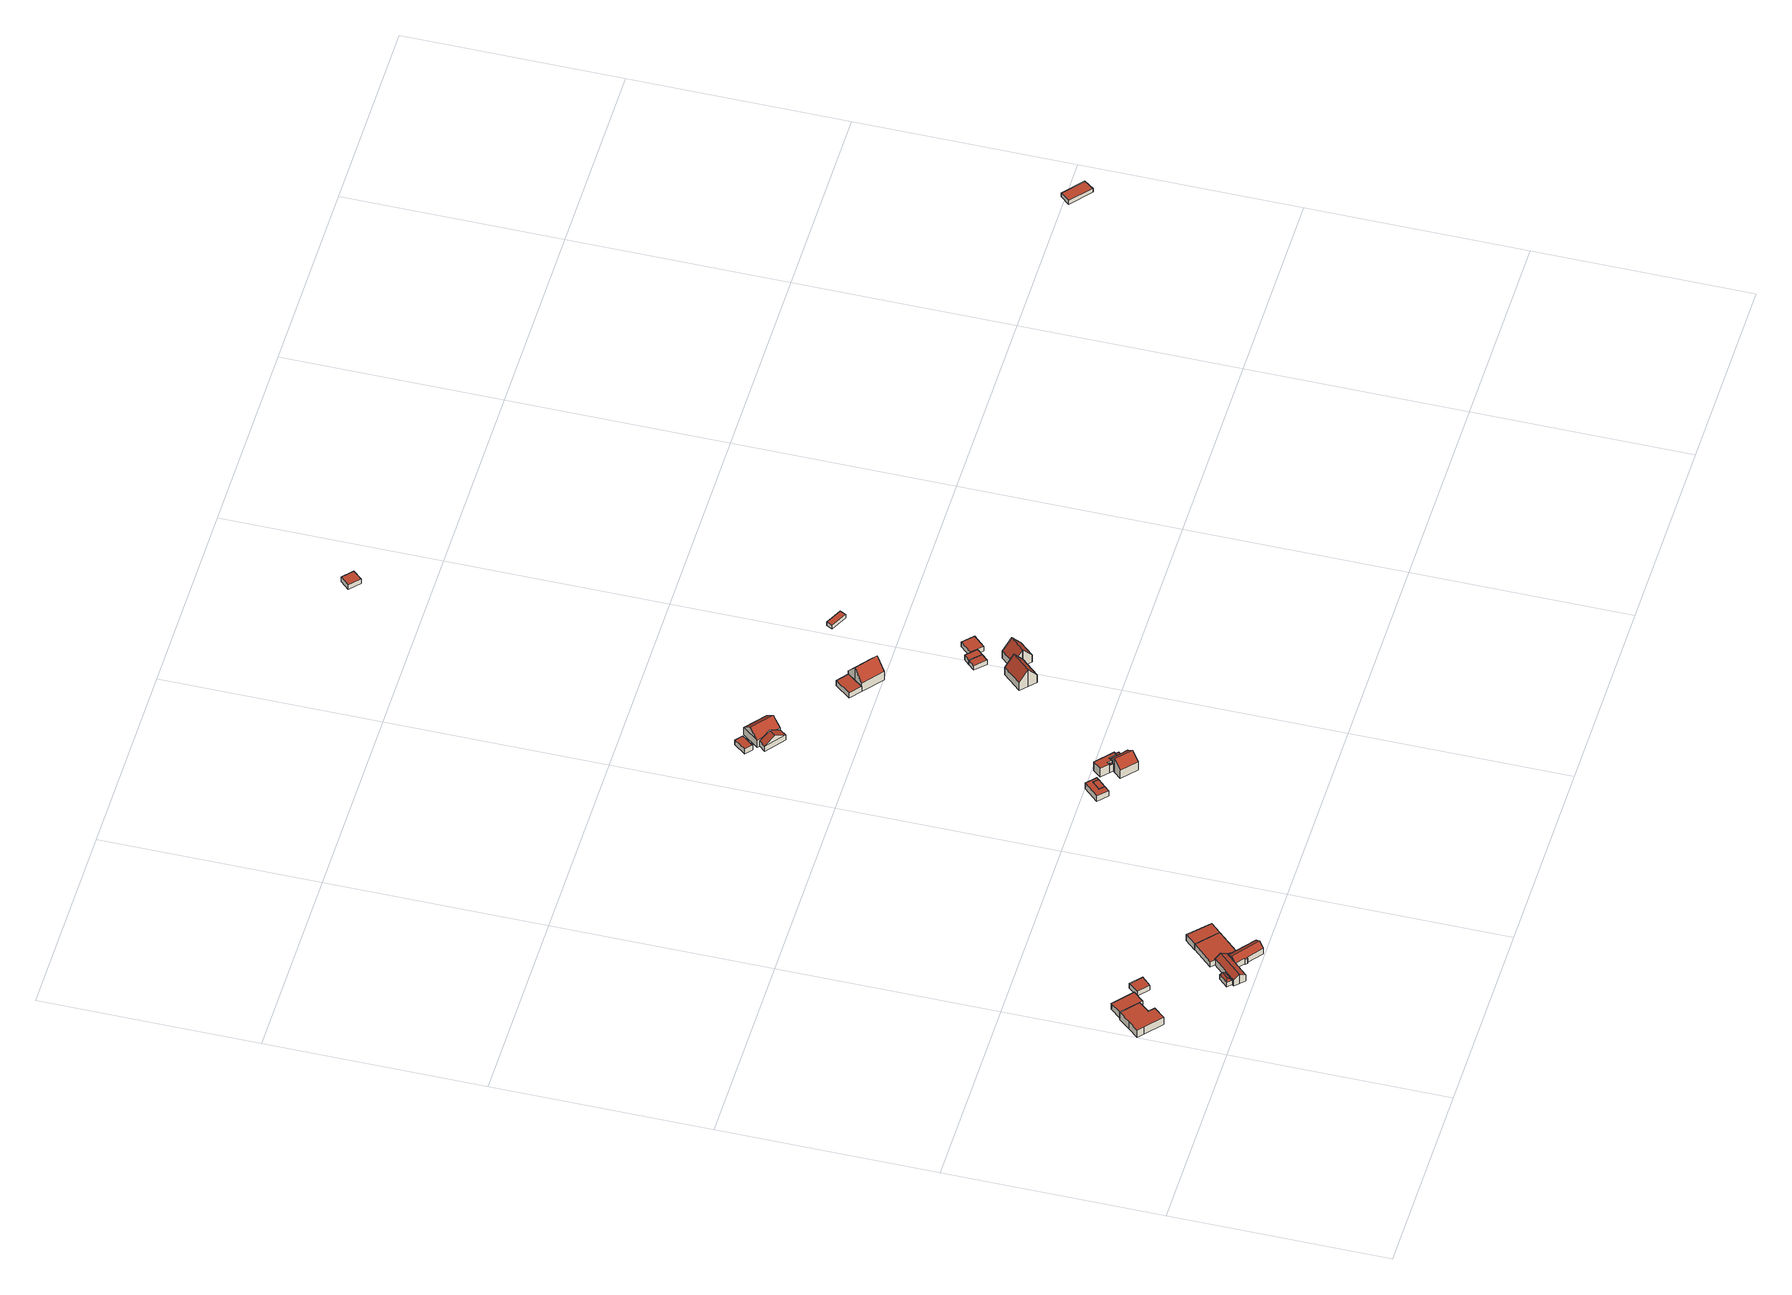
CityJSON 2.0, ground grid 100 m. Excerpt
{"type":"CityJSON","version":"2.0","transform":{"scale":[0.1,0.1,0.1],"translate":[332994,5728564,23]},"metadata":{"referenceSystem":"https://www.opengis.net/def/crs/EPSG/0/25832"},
"CityObjects":{
"building1":{"type":"Building","attributes":{"Geometrietyp2DReferenz":"3000","Gemeindeschluessel":"05170048","function":"31001_1010","roofType":"1000","measuredHeight":4.24},"address":[{"country":"Germany","locality":"Wesel","thoroughfareNumber":"6e","thoroughfareName":"Heideweg"}],"geometry":[{"type":"Solid","lod":"2","boundaries":[[[[0,1,2,3]],[[4,5,1,0]],[[6,7,5,4]],[[8,9,7,6]],[[10,11,9,8]],[[12,13,11,10]],[[14,15,13,12]],[[16,17,15,14]],[[3,2,17,16]],[[14,12,10,8,6,4,0,3,16]],[[1,5,7,9,11,13,15,17,2]]]],"semantics":{"surfaces":[{"type":"WallSurface"},{"type":"RoofSurface"},{"type":"GroundSurface"}],"values":[[0,0,0,0,0,0,0,0,0,1,2]]}}]},
"building2":{"type":"Building","attributes":{"Geometrietyp2DReferenz":"3000","Gemeindeschluessel":"05170048","function":"31001_1010","roofType":"1000","measuredHeight":3.48},"address":[{"country":"Germany","locality":"Wesel","thoroughfareNumber":"6e","thoroughfareName":"Heideweg"}],"geometry":[{"type":"Solid","lod":"2","boundaries":[[[[18,19,20,21]],[[22,23,19,18]],[[24,25,23,22]],[[26,27,25,24]],[[28,29,27,26]],[[21,20,29,28]],[[26,24,22,18,21,28]],[[19,23,25,27,29,20]]]],"semantics":{"surfaces":[{"type":"WallSurface"},{"type":"RoofSurface"},{"type":"GroundSurface"}],"values":[[0,0,0,0,0,0,1,2]]}}]},
"building3":{"type":"Building","attributes":{"Geometrietyp2DReferenz":"3000","Gemeindeschluessel":"05170048","function":"31001_2463","roofType":"1000","measuredHeight":2.75},"address":[{"country":"Germany","locality":"Wesel","thoroughfareNumber":"6e","thoroughfareName":"Heideweg"}],"geometry":[{"type":"Solid","lod":"2","boundaries":[[[[30,31,32,33]],[[34,35,31,30]],[[36,37,35,34]],[[33,32,37,36]],[[34,30,33,36]],[[31,35,37,32]]]],"semantics":{"surfaces":[{"type":"WallSurface"},{"type":"RoofSurface"},{"type":"GroundSurface"}],"values":[[0,0,0,0,1,2]]}}]},
"building4":{"type":"Building","attributes":{"Gemeindeschluessel":"05170048","Geometrietyp2DReferenz":"3000","function":"31001_1010"},"address":[{"country":"Germany","locality":"Wesel","thoroughfareNumber":"6","thoroughfareName":"Heideweg"}],"children":["building4-1","building4-2"]},
"building4-1":{"type":"BuildingPart","attributes":{"roofType":"3100","measuredHeight":5.31},"parents":["building4"],"geometry":[{"type":"MultiSurface","lod":"2","boundaries":[[[38,39,40,41]],[[42,43,39,38]],[[44,45,43,42]],[[46,47,45,44]],[[48,49,50,51]],[[52,53,49,48]],[[54,55,53,52]],[[56,57,55,54]],[[58,59,57,56]],[[60,61,59,58]],[[41,40,61,60]],[[38,41,60,58,56,54,42]],[[52,48,51,46,44,42,54]],[[39,43,45,47,50,49,53,55,57,59,61,40]],[[46,51,62,63]],[[63,62,50,47]]],"semantics":{"surfaces":[{"type":"WallSurface"},{"type":"RoofSurface"},{"type":"GroundSurface"},{"type":"ClosureSurface"}],"values":[0,0,0,0,0,0,0,0,0,0,0,1,1,2,0,3]}}]},
"building4-2":{"type":"BuildingPart","attributes":{"roofType":"5000","measuredHeight":3.3},"address":[{"country":"Germany","locality":"Wesel","thoroughfareNumber":"6","thoroughfareName":"Heideweg"}],"parents":["building4"],"geometry":[{"type":"Solid","lod":"2","boundaries":[[[[64,65,47,63]],[[66,67,65,64]],[[62,50,67,66]],[[63,68,64]],[[66,69,62]],[[62,69,68,63]],[[64,68,69,66]],[[47,65,67,50]],[[62,63,47,50]]]],"semantics":{"surfaces":[{"type":"WallSurface"},{"type":"RoofSurface"},{"type":"GroundSurface"},{"type":"ClosureSurface"}],"values":[[0,0,0,1,0,1,1,2,3]]}}]},
"building5":{"type":"Building","attributes":{"Geometrietyp2DReferenz":"3000","Gemeindeschluessel":"05170048","function":"31001_1130","roofType":"3100","measuredHeight":5.07},"address":[{"country":"Germany","locality":"Wesel","thoroughfareNumber":"6","thoroughfareName":"Heideweg"}],"geometry":[{"type":"Solid","lod":"2","boundaries":[[[[70,71,72,73]],[[74,75,71,70]],[[76,77,75,74]],[[78,79,77,76]],[[80,81,79,78]],[[82,83,81,80]],[[84,85,83,82]],[[86,87,85,84]],[[88,89,87,86]],[[90,91,89,88]],[[92,93,91,90]],[[73,72,93,92]],[[74,70,73,92,90,88,86,76]],[[84,82,80,78,76,86]],[[71,75,77,79,81,83,85,87,89,91,93,72]]]],"semantics":{"surfaces":[{"type":"WallSurface"},{"type":"RoofSurface"},{"type":"GroundSurface"}],"values":[[0,0,0,0,0,0,0,0,0,0,0,0,1,1,2]]}}]},
"building6":{"type":"Building","attributes":{"Geometrietyp2DReferenz":"3000","Gemeindeschluessel":"05170048","function":"31001_2463","roofType":"1000","measuredHeight":3.11},"address":[{"country":"Germany","locality":"Wesel","thoroughfareNumber":"6","thoroughfareName":"Heideweg"}],"geometry":[{"type":"Solid","lod":"2","boundaries":[[[[94,95,96,97]],[[98,99,95,94]],[[100,83,99,98]],[[101,81,83,100]],[[102,103,81,101]],[[104,105,103,102]],[[106,107,105,104]],[[97,96,107,106]],[[104,102,101,100,98,94,97,106]],[[95,99,83,81,103,105,107,96]]]],"semantics":{"surfaces":[{"type":"WallSurface"},{"type":"RoofSurface"},{"type":"GroundSurface"}],"values":[[0,0,0,0,0,0,0,0,1,2]]}}]},
"building7":{"type":"Building","attributes":{"Geometrietyp2DReferenz":"3000","Gemeindeschluessel":"05170048","function":"31001_2463","roofType":"1000","measuredHeight":3.48},"address":[{"country":"Germany","locality":"Wesel","thoroughfareNumber":"6","thoroughfareName":"Heideweg"}],"geometry":[{"type":"Solid","lod":"2","boundaries":[[[[108,109,110,111]],[[98,112,109,108]],[[94,113,112,98]],[[111,110,113,94]],[[98,108,111,94]],[[109,112,113,110]]]],"semantics":{"surfaces":[{"type":"WallSurface"},{"type":"RoofSurface"},{"type":"GroundSurface"}],"values":[[0,0,0,0,1,2]]}}]},
"building8":{"type":"Building","attributes":{"Geometrietyp2DReferenz":"3000","Gemeindeschluessel":"05170048","function":"31001_2723","roofType":"1000","measuredHeight":3.35},"address":[{"country":"Germany","locality":"Wesel","thoroughfareNumber":"10","thoroughfareName":"Heideweg"}],"geometry":[{"type":"Solid","lod":"2","boundaries":[[[[114,115,116,117]],[[118,119,115,114]],[[120,121,119,118]],[[122,123,121,120]],[[124,125,123,122]],[[126,127,125,124]],[[128,129,127,126]],[[117,116,129,128]],[[126,124,122,120,118,114,117,128]],[[115,119,121,123,125,127,129,116]]]],"semantics":{"surfaces":[{"type":"WallSurface"},{"type":"RoofSurface"},{"type":"GroundSurface"}],"values":[[0,0,0,0,0,0,0,0,1,2]]}}]},
"building9":{"type":"Building","attributes":{"Geometrietyp2DReferenz":"3000","Gemeindeschluessel":"05170048","function":"31001_2723","roofType":"1000","measuredHeight":3.3},"address":[{"country":"Germany","locality":"Wesel","thoroughfareNumber":"10","thoroughfareName":"Heideweg"}],"geometry":[{"type":"Solid","lod":"2","boundaries":[[[[128,129,116,117]],[[126,127,129,128]],[[114,115,127,126]],[[117,116,115,114]],[[126,128,117,114]],[[129,127,115,116]]]],"semantics":{"surfaces":[{"type":"WallSurface"},{"type":"RoofSurface"},{"type":"GroundSurface"}],"values":[[0,0,0,0,1,2]]}}]},
"building10":{"type":"Building","attributes":{"Geometrietyp2DReferenz":"3000","Gemeindeschluessel":"05170048","function":"31001_1010","roofType":"3100","measuredHeight":8.1},"address":[{"country":"Germany","locality":"Wesel","thoroughfareNumber":"10","thoroughfareName":"Heideweg"}],"geometry":[{"type":"Solid","lod":"2","boundaries":[[[[130,131,132,133]],[[134,135,131,130]],[[136,137,135,134]],[[138,139,137,136]],[[140,141,139,138]],[[142,143,141,140]],[[144,145,143,142]],[[146,147,145,144]],[[148,149,147,146]],[[133,132,149,148]],[[133,148,146,130]],[[144,142,140,138,136,134,130,146]],[[131,135,137,139,141,143,145,147,149,132]]]],"semantics":{"surfaces":[{"type":"WallSurface"},{"type":"RoofSurface"},{"type":"GroundSurface"}],"values":[[0,0,0,0,0,0,0,0,0,0,1,1,2]]}}]},
"building11":{"type":"Building","attributes":{"Gemeindeschluessel":"05170048","Geometrietyp2DReferenz":"3000","function":"31001_2723"},"address":[{"country":"Germany","locality":"Wesel","thoroughfareNumber":"10","thoroughfareName":"Heideweg"}],"children":["building11-1","building11-2"]},
"building11-1":{"type":"BuildingPart","attributes":{"roofType":"1000","measuredHeight":5.26},"parents":["building11"],"geometry":[{"type":"MultiSurface","lod":"2","boundaries":[[[150,137,139,151]],[[152,153,154,155]],[[156,157,153,152]],[[158,159,157,156]],[[160,141,159,158]],[[151,139,141,160]],[[158,156,152,155,161,150,151,160]],[[137,162,154,153,157,159,141,139]],[[163,164,162,137]],[[150,161,165,166,167]],[[167,165,164,163]],[[166,165,167]],[[164,168,154,162]],[[161,155,169,165]],[[165,169,168,164]]],"semantics":{"surfaces":[{"type":"WallSurface"},{"type":"RoofSurface"},{"type":"GroundSurface"},{"type":"ClosureSurface"}],"values":[0,0,0,0,0,0,1,2,0,0,3,3,0,0,3]}}]},
"building11-2":{"type":"BuildingPart","attributes":{"roofType":"3100","measuredHeight":4.56},"address":[{"country":"Germany","locality":"Wesel","thoroughfareNumber":"10","thoroughfareName":"Heideweg"}],"parents":["building11"],"geometry":[{"type":"Solid","lod":"2","boundaries":[[[[170,171,163,167]],[[169,168,171,170]],[[170,172,169]],[[169,172,166,165]],[[167,166,172,170]],[[164,163,171,168]],[[169,165,164,168]],[[165,167,163,164]],[[165,166,167]]]],"semantics":{"surfaces":[{"type":"WallSurface"},{"type":"RoofSurface"},{"type":"GroundSurface"},{"type":"ClosureSurface"}],"values":[[0,0,0,1,1,2,3,3,3]]}}]},
"building12":{"type":"Building","attributes":{"Geometrietyp2DReferenz":"3000","Gemeindeschluessel":"05170048","function":"51009_1610","roofType":"1000","measuredHeight":4.08},"geometry":[{"type":"Solid","lod":"2","boundaries":[[[[173,143,174,175]],[[176,141,143,173]],[[177,159,141,176]],[[175,174,159,177]],[[176,173,175,177]],[[143,141,159,174]]]],"semantics":{"surfaces":[{"type":"WallSurface"},{"type":"RoofSurface"},{"type":"GroundSurface"}],"values":[[0,0,0,0,1,2]]}}]},
"building13":{"type":"Building","attributes":{"Geometrietyp2DReferenz":"3000","Gemeindeschluessel":"05170048","function":"31001_2463","roofType":"1000","measuredHeight":2.8},"address":[{"country":"Germany","locality":"Wesel","thoroughfareNumber":"22","thoroughfareName":"Heideweg"}],"geometry":[{"type":"Solid","lod":"2","boundaries":[[[[178,179,180,181]],[[182,183,179,178]],[[184,185,183,182]],[[181,180,185,184]],[[182,178,181,184]],[[179,183,185,180]]]],"semantics":{"surfaces":[{"type":"WallSurface"},{"type":"RoofSurface"},{"type":"GroundSurface"}],"values":[[0,0,0,0,1,2]]}}]},
"building14":{"type":"Building","attributes":{"Geometrietyp2DReferenz":"3000","Gemeindeschluessel":"05170048","function":"51009_1610","roofType":"3100","measuredHeight":6.31},"geometry":[{"type":"Solid","lod":"2","boundaries":[[[[186,187,188,189]],[[190,191,187,186]],[[192,193,191,190]],[[189,188,193,192]],[[186,194,190]],[[192,195,189]],[[189,195,194,186]],[[190,194,195,192]],[[187,191,193,188]]]],"semantics":{"surfaces":[{"type":"WallSurface"},{"type":"RoofSurface"},{"type":"GroundSurface"}],"values":[[0,0,0,0,0,0,1,1,2]]}}]},
"building15":{"type":"Building","attributes":{"Geometrietyp2DReferenz":"3000","Gemeindeschluessel":"05170048","function":"31001_1010","roofType":"3100","measuredHeight":8.04},"address":[{"country":"Germany","locality":"Wesel","thoroughfareNumber":"22","thoroughfareName":"Heideweg"}],"geometry":[{"type":"Solid","lod":"2","boundaries":[[[[196,197,188,198]],[[199,200,197,196]],[[201,202,200,199]],[[198,188,202,201]],[[196,203,199]],[[201,204,198]],[[198,204,203,196]],[[199,203,204,201]],[[197,200,202,188]]]],"semantics":{"surfaces":[{"type":"WallSurface"},{"type":"RoofSurface"},{"type":"GroundSurface"}],"values":[[0,0,0,0,0,0,1,1,2]]}}]},
"building16":{"type":"Building","attributes":{"Geometrietyp2DReferenz":"3000","Gemeindeschluessel":"05170048","function":"31001_2463","roofType":"1000","measuredHeight":3.1},"address":[{"country":"Germany","locality":"Wesel","thoroughfareNumber":"18","thoroughfareName":"Heideweg"}],"geometry":[{"type":"Solid","lod":"2","boundaries":[[[[205,206,207,208]],[[209,210,206,205]],[[211,212,210,209]],[[208,207,212,211]],[[209,205,208,211]],[[206,210,212,207]]]],"semantics":{"surfaces":[{"type":"WallSurface"},{"type":"RoofSurface"},{"type":"GroundSurface"}],"values":[[0,0,0,0,1,2]]}}]},
"building17":{"type":"Building","attributes":{"Geometrietyp2DReferenz":"3000","Gemeindeschluessel":"05170048","function":"31001_1010","roofType":"3100","measuredHeight":9.84},"address":[{"country":"Germany","locality":"Wesel","thoroughfareNumber":"12","thoroughfareName":"Heideweg"}],"geometry":[{"type":"Solid","lod":"2","boundaries":[[[[213,214,215,216]],[[217,218,214,213]],[[219,220,218,217]],[[221,222,220,219]],[[223,224,222,221]],[[225,226,224,223]],[[216,215,226,225]],[[225,223,221,219,216]],[[217,213,216,219]],[[214,218,220,222,224,226,215]]]],"semantics":{"surfaces":[{"type":"WallSurface"},{"type":"RoofSurface"},{"type":"GroundSurface"}],"values":[[0,0,0,0,0,0,0,1,1,2]]}}]},
"building18":{"type":"Building","attributes":{"Geometrietyp2DReferenz":"3000","Gemeindeschluessel":"05170048","function":"31001_1010","roofType":"3100","measuredHeight":10.54},"address":[{"country":"Germany","locality":"Wesel","thoroughfareNumber":"18","thoroughfareName":"Heideweg"}],"geometry":[{"type":"Solid","lod":"2","boundaries":[[[[227,228,229,230]],[[231,232,228,227]],[[233,234,232,231]],[[235,236,234,233]],[[237,238,236,235]],[[230,229,238,237]],[[230,237,235,227]],[[233,231,227,235]],[[228,232,234,236,238,229]]]],"semantics":{"surfaces":[{"type":"WallSurface"},{"type":"RoofSurface"},{"type":"GroundSurface"}],"values":[[0,0,0,0,0,0,1,1,2]]}}]},
"building19":{"type":"Building","attributes":{"Geometrietyp2DReferenz":"3000","Gemeindeschluessel":"05170048","function":"31001_2463","roofType":"1000","measuredHeight":2.66},"address":[{"country":"Germany","locality":"Wesel","thoroughfareNumber":"12","thoroughfareName":"Heideweg"}],"geometry":[{"type":"Solid","lod":"2","boundaries":[[[[239,240,241,242]],[[243,244,240,239]],[[245,246,244,243]],[[242,241,246,245]],[[243,239,242,245]],[[240,244,246,241]]]],"semantics":{"surfaces":[{"type":"WallSurface"},{"type":"RoofSurface"},{"type":"GroundSurface"}],"values":[[0,0,0,0,1,2]]}}]},
"building20":{"type":"Building","attributes":{"Geometrietyp2DReferenz":"3000","Gemeindeschluessel":"05170048","function":"31001_1010","roofType":"3100","measuredHeight":9.82},"address":[{"country":"Germany","locality":"Wesel","thoroughfareNumber":"12a","thoroughfareName":"Heideweg"}],"geometry":[{"type":"Solid","lod":"2","boundaries":[[[[247,248,249,250]],[[251,252,248,247]],[[253,254,252,251]],[[255,256,254,253]],[[257,258,256,255]],[[259,260,258,257]],[[250,249,260,259]],[[253,251,247,250,255]],[[259,257,255,250]],[[248,252,254,256,258,260,249]]]],"semantics":{"surfaces":[{"type":"WallSurface"},{"type":"RoofSurface"},{"type":"GroundSurface"}],"values":[[0,0,0,0,0,0,0,1,1,2]]}}]},
"building21":{"type":"Building","attributes":{"Geometrietyp2DReferenz":"3000","Gemeindeschluessel":"05170048","function":"31001_2463","roofType":"1000","measuredHeight":2.69},"address":[{"country":"Germany","locality":"Wesel","thoroughfareNumber":"12","thoroughfareName":"Heideweg"}],"geometry":[{"type":"Solid","lod":"2","boundaries":[[[[261,262,263,264]],[[265,266,262,261]],[[242,241,266,265]],[[245,246,241,242]],[[264,263,246,245]],[[242,265,261,264,245]],[[262,266,241,246,263]]]],"semantics":{"surfaces":[{"type":"WallSurface"},{"type":"RoofSurface"},{"type":"GroundSurface"}],"values":[[0,0,0,0,0,1,2]]}}]},
"building22":{"type":"Building","attributes":{"Geometrietyp2DReferenz":"3000","Gemeindeschluessel":"05170048","function":"31001_2463","roofType":"1000","measuredHeight":2.71},"address":[{"country":"Germany","locality":"Wesel","thoroughfareNumber":"12","thoroughfareName":"Heideweg"}],"geometry":[{"type":"Solid","lod":"2","boundaries":[[[[267,268,269,270]],[[271,272,268,267]],[[273,266,272,271]],[[274,262,266,273]],[[270,269,262,274]],[[273,271,267,270,274]],[[268,272,266,262,269]]]],"semantics":{"surfaces":[{"type":"WallSurface"},{"type":"RoofSurface"},{"type":"GroundSurface"}],"values":[[0,0,0,0,0,1,2]]}}]},
"building23":{"type":"Building","attributes":{"Geometrietyp2DReferenz":"3000","Gemeindeschluessel":"05170048","function":"31001_2723","roofType":"1000","measuredHeight":2.16},"geometry":[{"type":"Solid","lod":"2","boundaries":[[[[275,276,277,278]],[[279,280,276,275]],[[281,282,280,279]],[[278,277,282,281]],[[279,275,278,281]],[[276,280,282,277]]]],"semantics":{"surfaces":[{"type":"WallSurface"},{"type":"RoofSurface"},{"type":"GroundSurface"}],"values":[[0,0,0,0,1,2]]}}]},
"building24":{"type":"Building","attributes":{"Geometrietyp2DReferenz":"3000","Gemeindeschluessel":"05170048","function":"51009_1610","roofType":"1000","measuredHeight":2.73},"geometry":[{"type":"Solid","lod":"2","boundaries":[[[[283,284,285,286]],[[287,288,284,283]],[[289,290,288,287]],[[286,285,290,289]],[[287,283,286,289]],[[284,288,290,285]]]],"semantics":{"surfaces":[{"type":"WallSurface"},{"type":"RoofSurface"},{"type":"GroundSurface"}],"values":[[0,0,0,0,1,2]]}}]},
"building25":{"type":"Building","attributes":{"Geometrietyp2DReferenz":"3000","Gemeindeschluessel":"05170048","function":"31001_2720","roofType":"1000","measuredHeight":2.22},"address":[{"country":"Germany","locality":"Wesel","thoroughfareNumber":"6","thoroughfareName":"In der Flürener Heide"}],"geometry":[{"type":"Solid","lod":"2","boundaries":[[[[291,292,293,294]],[[295,296,292,291]],[[297,298,296,295]],[[294,293,298,297]],[[295,291,294,297]],[[292,296,298,293]]]],"semantics":{"surfaces":[{"type":"WallSurface"},{"type":"RoofSurface"},{"type":"GroundSurface"}],"values":[[0,0,0,0,1,2]]}}]}
},
"vertices":[
[92,499,47],[92,499,4],[48,447,4],[48,447,47],[170,432,47],[170,432,4],[169,431,47],[169,431,4],[129,383,47],[129,383,4],[155,361,47],[155,361,4],[111,309,47],[111,309,4],[33,376,47],[33,376,4],[6,398,47],[6,398,4],
[223,470,48],[223,470,13],[133,547,13],[133,547,48],[181,421,48],[181,421,13],[169,431,48],[169,431,13],[170,432,48],[170,432,13],[92,499,48],[92,499,13],
[278,506,37],[278,506,9],[240,462,9],[240,462,37],[330,461,37],[330,461,9],[291,419,37],[291,419,9],
[447,37,48],[447,37,12],[505,99,12],[505,99,48],[425,57,65],[425,57,12],[402,78,48],[402,78,12],[410,86,48],[410,86,12],[505,188,48],[505,188,12],[449,128,12],[449,128,48],[506,190,48],[506,190,12],[529,169,65],[529,169,12],[561,138,40],[561,138,12],[557,134,40],[557,134,12],[546,143,48],[546,143,12],[449,128,37],[410,86,37],
[391,105,37],[391,105,12],[430,147,37],[430,147,12],[414,110,45],[439,137,45],
[544,68,44],[544,68,11],[541,65,11],[541,65,41],[505,99,44],[505,99,11],[526,121,61],[526,121,11],[546,143,44],[546,143,11],[557,134,44],[557,134,11],[581,116,44],[581,116,11],[665,50,44],[665,50,11],[645,28,61],[645,28,11],[624,6,44],[624,6,11],[554,60,44],[554,60,11],[551,57,41],[551,57,11],
[574,297,42],[574,297,11],[488,205,11],[488,205,42],[671,212,42],[671,212,11],[581,116,42],[557,134,42],[561,138,42],[561,138,11],[506,190,42],[506,190,11],[505,188,42],[505,188,11],
[714,258,42],[714,258,7],[620,346,7],[620,346,42],[671,212,7],[574,297,7],
[1388,913,44],[1388,913,11],[1367,933,11],[1367,933,44],[1367,890,44],[1367,890,11],[1323,931,44],[1323,931,11],[1387,999,44],[1387,999,11],[1430,959,44],[1430,959,11],[1422,949,44],[1422,949,11],[1401,969,44],[1401,969,11],
[1510,902,93],[1510,902,12],[1482,870,12],[1482,870,60],[1517,910,84],[1517,910,12],[1526,919,74],[1526,919,12],[1538,933,60],[1538,933,12],[1565,909,60],[1565,909,12],[1583,893,60],[1583,893,12],[1608,871,60],[1608,871,12],[1580,840,93],[1580,840,12],[1552,808,60],[1552,808,12],
[1526,919,65],[1538,933,65],[1467,954,65],[1467,954,12],[1501,924,12],[1501,924,65],[1499,991,65],[1499,991,12],[1577,922,65],[1577,922,12],[1565,909,65],[1509,934,65],[1509,934,12],[1526,919,13],[1509,934,13],[1509,934,54],[1517,927,58],[1526,919,54],[1501,924,13],[1501,924,54],
[1517,910,54],[1517,910,13],[1509,917,58],
[1583,893,53],[1595,906,12],[1595,906,53],[1565,909,53],[1577,922,53],
[1206,2455,44],[1206,2455,16],[1238,2430,16],[1238,2430,44],[1249,2511,44],[1249,2511,16],[1281,2485,44],[1281,2485,16],
[1332,2308,47],[1332,2308,16],[1354,2339,16],[1354,2339,47],[1242,2377,47],[1242,2377,16],[1267,2407,47],[1267,2407,16],[1287,2343,79],[1311,2373,79],
[1257,2415,58],[1257,2415,16],[1354,2339,58],[1317,2491,58],[1317,2491,16],[1413,2415,58],[1413,2415,16],[1287,2453,97],[1384,2377,97],
[1702,2184,48],[1702,2184,17],[1644,2111,17],[1644,2111,48],[1753,2144,48],[1753,2144,17],[1695,2070,48],[1695,2070,17],
[2023,1446,57],[2023,1446,13],[1990,1476,13],[1990,1476,112],[1947,1362,57],[1947,1362,13],[1913,1392,112],[1913,1392,13],[1880,1423,57],[1880,1423,13],[1956,1507,57],[1956,1507,13],[1989,1477,111],[1989,1477,13],
[1724,2107,123],[1724,2107,18],[1695,2070,18],[1695,2070,67],[1753,2144,67],[1753,2144,18],[1846,2070,67],[1846,2070,18],[1817,2033,123],[1817,2033,18],[1788,1995,67],[1788,1995,18],
[1993,1595,41],[1993,1595,15],[2021,1625,15],[2021,1625,41],[1946,1641,41],[1946,1641,15],[1973,1670,41],[1973,1670,15],
[2023,1446,111],[2023,1446,14],[2024,1445,14],[2024,1445,112],[1989,1477,57],[1989,1477,14],[2048,1542,57],[2048,1542,14],[2083,1510,112],[2083,1510,14],[2117,1479,57],[2117,1479,14],[2058,1414,57],[2058,1414,14],
[2020,1676,41],[2020,1676,15],[1998,1696,15],[1998,1696,41],[2046,1651,41],[2046,1651,15],
[2118,1684,42],[2118,1684,15],[2070,1730,15],[2070,1730,42],[2068,1630,42],[2068,1630,15],[2046,1651,42],[2020,1676,42],
[2104,2250,40],[2104,2250,18],[2117,2278,18],[2117,2278,40],[2025,2288,40],[2025,2288,18],[2039,2317,40],[2039,2317,18],
[1766,4302,47],[1766,4302,20],[1805,4345,20],[1805,4345,47],[1717,4347,47],[1717,4347,20],[1756,4389,47],[1756,4389,20],
[4872,1934,50],[4872,1934,28],[4777,2013,28],[4777,2013,50],[4838,1889,50],[4838,1889,28],[4741,1970,50],[4741,1970,28]
]}
